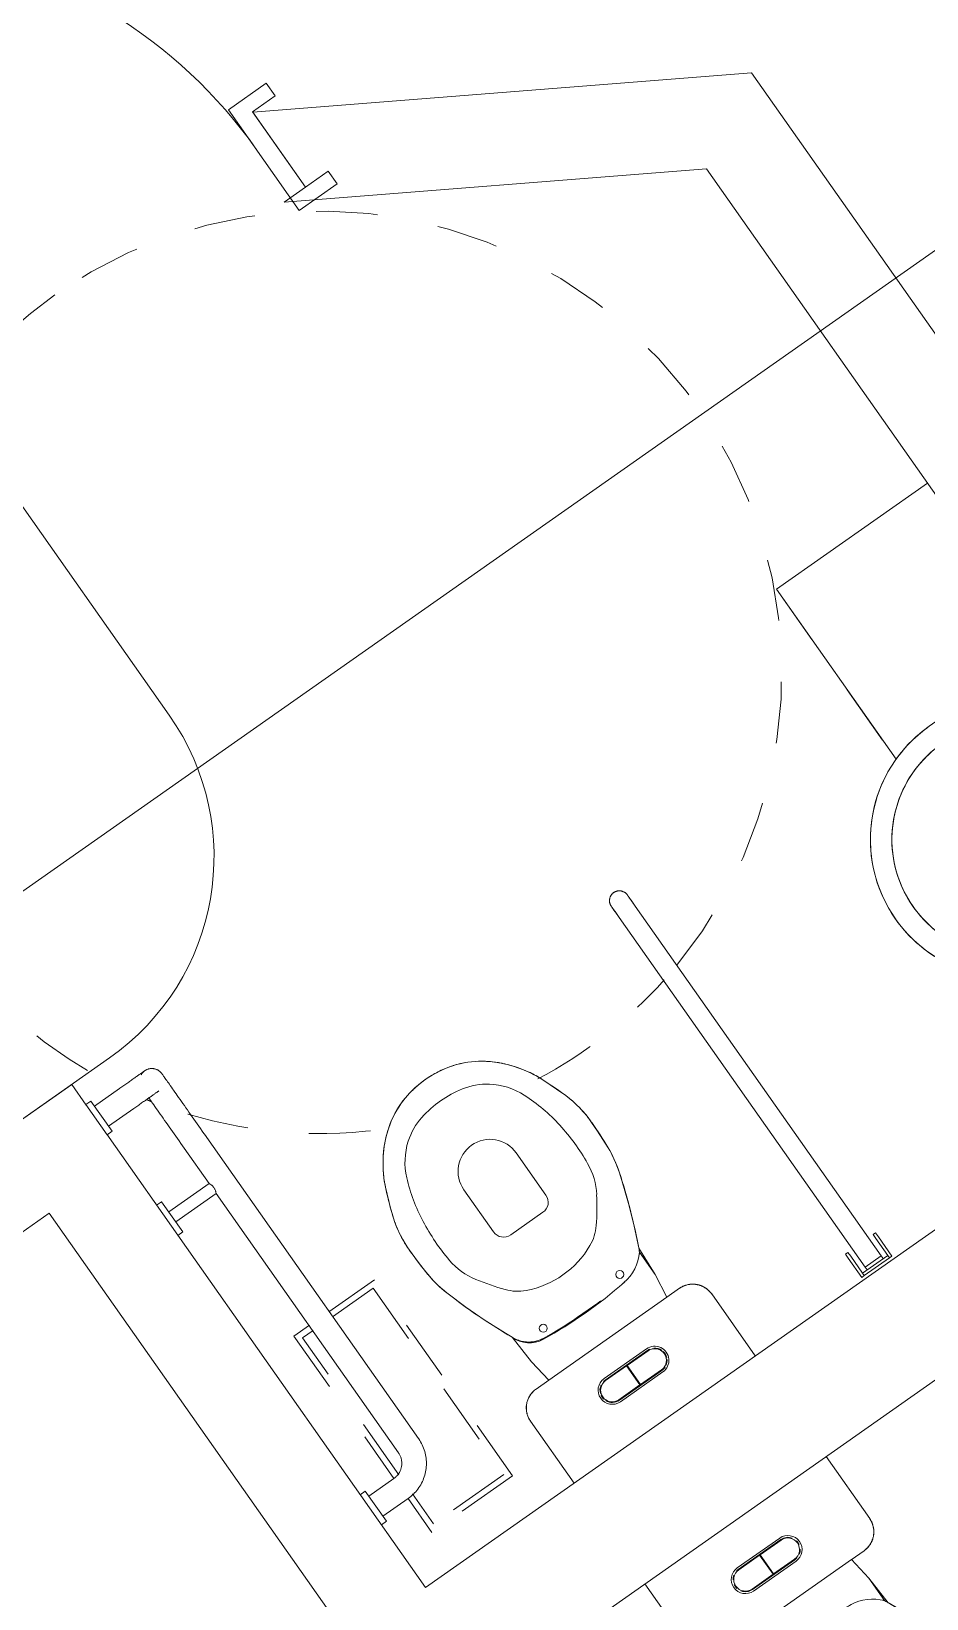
# Model space of a CAD drawing. Extents: x 274235 to 276654, y 142848 to 144425.
# Drawn here: x 276135.752 to 276137.207, y 143172.282 to 143174.831 of the extents above; entities that cross this region are included whole.
import ezdxf

# ---------------------------------------------------------------- set-up
doc = ezdxf.new("R2010")
doc.units = 0
doc.header["$LTSCALE"] = 1.5
doc.linetypes.add('DASH', pattern=[0.35, 0.25, -0.1])
doc.linetypes.add('Hidden 1_16_', pattern=[2.38125, 1.5875, -0.79375])
doc.layers.get('0').update_dxf_attribs({"linetype": 'CONTINUOUS', "lineweight": 0})
for name, color, linetype, lineweight in [('_ACM-A-ANNO-DIMS', 7, 'CONTINUOUS', 5), ('_ACM-A-ANNO-DIMS-200', 7, 'CONTINUOUS', 5), ('_ACM-A-DETL', 7, 'CONTINUOUS', 5), ('_ACM-A-DOOR', 1, 'CONTINUOUS', 5), ('_ACM-A-EQPM', 3, 'CONTINUOUS', 5), ('_ACM-A-FLOR-SPCL', 1, 'CONTINUOUS', 5), ('_ACM-A-OTHER', 1, 'CONTINUOUS', 5), ('_ACM-A-WALL-FULL', 6, 'CONTINUOUS', 13)]:
    doc.layers.add(name, color=color, linetype=linetype, lineweight=lineweight)
doc.styles.add('Arial', font='arial.ttf', dxfattribs={"height": 750})
doc.styles.add('Arial_1', font='arial.ttf', dxfattribs={"height": 1250})
doc.dimstyles.new('acm_Review_DIMS', dxfattribs={"dimscale": 304.8, "dimtxt": 1275.32425, "dimasz": 4.10105, "dimexe": 4.10105, "dimexo": 2.46063, "dimgap": 3.28084, "dimtad": 1, "dimdec": 3, "dimrnd": 0.001, "dimzin": 0, "dimdsep": 46, "dimtxsty": 'Arial_1', "dimblk1": 'OBLIQUE', "dimblk2": 'OBLIQUE', "dimsah": 1, "dimcen": 0.09, "dimaunit": 1, "dimadec": 4, "dimazin": 0, "dimtfac": 1, "dimtdec": 4, "dimtix": 1, "dimtmove": 0, "dimatfit": 3, "dimfxl": 1, "dimtvp": 1, "dimtfill": 1, "dimtolj": 1, "dimtzin": 0, "dimarcsym": 2})

# ---------------------------------------------------------------- blocks, each defined once
blk = doc.blocks.new('TOILET_SUITE - HYWC-006-V120-F5_Working')
at = {"layer": '_ACM-A-FLOR-SPCL'}
for p, q in [((-52, 493.5), (-52, 409.5)), ((52, 409.5), (52, 493.5)), ((-32, 389.5), (0, 389.5)), ((0, 389.5), (32, 389.5)), ((-123.1, 201.6), (-125.8, 252.4)), ((-123.1, 201.6), (-125.8, 252.4)), ((123.1, 201.6), (125.8, 252.4)), ((123.1, 246.3), (123.1, 201.6)), ((-20, 217.5), (0, 217.5)), ((20, 217.5), (-20, 217.5)), ((0, 217.5), (20, 217.5)), ((20, 217.5), (24.4, 217.6)), ((71.7, 220.1), (74.8, 220.4)), ((-117.4, 160.7), (-123.1, 201.6)), ((-123.1, 201.6), (-117.4, 160.7)), ((123.1, 201.6), (117.4, 160.7)), ((123.1, 201.6), (117.4, 160.7)), ((-117, 160.8), (-142.4, 160.8)), ((117.4, 160.7), (-117.4, 160.7)), ((142.4, 160.8), (117, 160.8)), ((-180, 123.2), (-180, 0)), ((42.2, 111.1), (-42.2, 111.1)), ((42.2, 108.1), (-42.2, 108.1)), ((-0.5, 107.1), (-42.2, 107.1)), ((-0.5, 69.1), (-0.5, 107.1)), ((42.2, 107.1), (0.5, 107.1)), ((0.5, 107.1), (0.5, 69.1)), ((180, 0), (180, 123.2)), ((-42.2, 69.1), (-0.5, 69.1)), ((-42.2, 68.1), (42.2, 68.1)), ((-42.2, 65.1), (42.2, 65.1)), ((0.5, 69.1), (42.2, 69.1))]:
    blk.add_line(p, q, dxfattribs=at)
at = {"layer": '_ACM-A-FLOR-SPCL', "flags": 128}
for points in [[(-38.3, 671.7), (-44.3, 670.1), (-50.2, 668.3), (-56.1, 666.3), (-61.8, 664.1), (-67.5, 661.6), (-73, 658.9), (-78.5, 656), (-83.1, 653.3)], [(38.3, 671.7), (31.8, 673.1), (25.2, 674.2), (18.5, 675.1), (11.9, 675.7), (5.2, 676), (-1.5, 676.1), (-8.2, 675.9), (-14.9, 675.4), (-21.5, 674.7), (-28.2, 673.7), (-34.7, 672.5), (-38.3, 671.7)], [(83.1, 653.3), (77.8, 656.4), (72.3, 659.3), (66.7, 662), (61, 664.4), (55.3, 666.6), (49.4, 668.6), (43.5, 670.3), (38.3, 671.7)], [(-83.1, 653.3), (-88.6, 649.8), (-94, 646.1), (-99.2, 642.2), (-104.2, 638.1), (-109.1, 633.8), (-113.8, 629.2), (-117.3, 625.6)], [(117.3, 625.6), (112.7, 630.3), (108, 634.8), (103.1, 639), (98, 643.1), (92.8, 647), (87.4, 650.7), (83.1, 653.3)], [(-117.3, 625.6), (-122.7, 619.7), (-127.8, 613.5), (-132.7, 607.2), (-137.3, 600.6), (-141.6, 593.9), (-143.7, 590.4)], [(143.7, 590.4), (139.5, 597.3), (135, 603.9), (130.3, 610.3), (125.3, 616.6), (120, 622.7), (117.3, 625.6)], [(-143.7, 590.4), (-146.8, 584.9), (-149.7, 579.3), (-152.4, 573.5), (-153.8, 570.2)], [(153.8, 570.2), (151.3, 576), (148.5, 581.7), (145.6, 587.3), (143.7, 590.4)], [(-153.8, 570.2), (-167.4, 535.4), (-169.7, 528.9)], [(169.7, 528.9), (156.5, 563.7), (153.8, 570.2)], [(-169.7, 528.9), (-172.2, 521.7), (-174.3, 514.4), (-176.1, 507), (-177.6, 499.6), (-178.9, 492.1), (-179.8, 484.6), (-180.5, 477), (-180.8, 469.4), (-180.8, 463.6)], [(180.8, 463.6), (180.7, 471.2), (180.3, 478.8), (179.6, 486.3), (178.6, 493.9), (177.3, 501.3), (175.7, 508.8), (173.8, 516.1), (171.6, 523.4), (169.7, 528.9)], [(-180.8, 463.6), (-180, 431.7), (-179, 414.6)], [(179, 414.6), (180.5, 446.4), (180.8, 463.6)], [(-179, 414.6), (-178.3, 407), (-177.3, 399.4), (-176.1, 391.9), (-174.5, 384.4), (-172.6, 377), (-171.2, 372.1)], [(171.2, 372.1), (173.3, 379.4), (175, 386.8), (176.5, 394.3), (177.7, 401.9), (178.6, 409.5), (179, 414.6)], [(-171.2, 372.1), (-159.3, 335.5), (-145.9, 299.4), (-131.1, 263.8), (-125.8, 252.1)], [(124.9, 250.2), (140.3, 285.5), (154.2, 321.4), (166.7, 357.8), (171.2, 372.1)], [(-121, 243.3), (-119.9, 241.6), (-118.7, 240), (-117.4, 238.5), (-116.1, 237), (-114.7, 235.6), (-113.2, 234.2), (-111.7, 232.9), (-110.2, 231.6), (-108.5, 230.4), (-106.9, 229.3), (-105.2, 228.2), (-103.5, 227.2), (-101.7, 226.3), (-99.9, 225.4), (-98, 224.7), (-96.2, 224), (-94.3, 223.3), (-92.4, 222.8), (-90.4, 222.3), (-88.5, 221.9), (-86.5, 221.6), (-85.5, 221.5)], [(122.6, 245.8), (123.6, 247.6), (124.5, 249.3), (124.9, 250.2)], [(-85.5, 221.5), (-63.9, 219.3), (-42.1, 218), (-20.4, 217.5), (-20, 217.5)], [(-142.4, 160.8), (-143.9, 160.8), (-145.4, 160.7), (-146.9, 160.6), (-148.4, 160.4), (-149.9, 160.1), (-151.3, 159.8), (-152.8, 159.4), (-154.2, 158.9), (-155.6, 158.4), (-157, 157.9), (-158.4, 157.3), (-159.8, 156.6), (-161.1, 155.9), (-162.4, 155.1), (-163.6, 154.3), (-164.9, 153.4), (-166, 152.5), (-167.2, 151.5), (-168.3, 150.5), (-169.4, 149.4), (-170.4, 148.3), (-171.4, 147.2), (-172.3, 146), (-173.2, 144.8), (-174, 143.6), (-174.8, 142.3), (-175.6, 141), (-176.2, 139.6), (-176.9, 138.3), (-177.4, 136.9), (-178, 135.4), (-178.4, 134), (-178.8, 132.6), (-179.2, 131.1), (-179.5, 129.6), (-179.7, 128.1), (-179.8, 126.6), (-180, 125.1), (-180, 123.6), (-180, 123.2)], [(-142.4, 160.7), (-143.9, 160.7), (-145.4, 160.6), (-146.9, 160.4), (-148.4, 160.2), (-149.8, 159.9), (-151.3, 159.6), (-152.7, 159.2), (-154.2, 158.8), (-155.6, 158.3), (-157, 157.7), (-158.3, 157.1), (-159.7, 156.5), (-161, 155.7), (-162.3, 155), (-163.5, 154.1), (-164.8, 153.3), (-165.9, 152.4), (-167.1, 151.4), (-168.2, 150.4), (-169.3, 149.3), (-170.3, 148.2), (-171.3, 147.1), (-172.2, 145.9), (-173.1, 144.7), (-173.9, 143.5), (-174.7, 142.2), (-175.4, 140.9), (-176.1, 139.6), (-176.7, 138.2), (-177.3, 136.8), (-177.8, 135.4), (-178.3, 134), (-178.7, 132.5), (-179, 131.1), (-179.3, 129.6), (-179.5, 128.1), (-179.7, 126.6), (-179.8, 125.1), (-179.8, 123.6)], [(180, 123.2), (180, 124.7), (179.9, 126.2), (179.7, 127.7), (179.5, 129.2), (179.3, 130.7), (178.9, 132.2), (178.5, 133.6), (178.1, 135.1), (177.6, 136.5), (177, 137.9), (176.4, 139.3), (175.8, 140.6), (175, 141.9), (174.3, 143.2), (173.4, 144.5), (172.6, 145.7), (171.6, 146.9), (170.7, 148), (169.7, 149.1), (168.6, 150.2), (167.5, 151.2), (166.4, 152.2), (165.2, 153.2), (164, 154), (162.7, 154.9), (161.4, 155.7), (160.1, 156.4), (158.8, 157.1), (157.4, 157.7), (156, 158.3), (154.6, 158.8), (153.2, 159.3), (151.7, 159.7), (150.3, 160), (148.8, 160.3), (147.3, 160.5), (145.8, 160.7), (144.3, 160.8), (142.8, 160.8), (142.4, 160.8)], [(179.8, 123.2), (179.8, 124.7), (179.7, 126.2), (179.6, 127.7), (179.4, 129.2), (179.1, 130.7), (178.8, 132.1), (178.4, 133.6), (177.9, 135), (177.4, 136.4), (176.9, 137.8), (176.3, 139.2), (175.6, 140.5), (174.9, 141.8), (174.1, 143.1), (173.3, 144.4), (172.4, 145.6), (171.5, 146.8), (170.5, 147.9), (169.5, 149), (168.5, 150.1), (167.4, 151.1), (166.3, 152.1), (165.1, 153), (163.9, 153.9), (162.6, 154.7), (161.4, 155.5), (160, 156.3), (158.7, 156.9), (157.3, 157.6), (156, 158.1), (154.6, 158.7), (153.1, 159.1), (151.7, 159.5), (150.2, 159.9), (148.8, 160.1), (147.3, 160.4), (145.8, 160.5), (144.3, 160.6), (142.8, 160.7)]]:
    blk.add_lwpolyline(points, dxfattribs=at)
at = {"layer": '_ACM-A-FLOR-SPCL'}
for centre in [(-76, 235), (76, 235)]:
    blk.add_circle(centre, 6.5, dxfattribs=at)
for centre, radius, start, end in [((-2.9, 521.3), 154.5, 103.2324, 121.2564), ((0, 508.7), 167.4, 95.1941, 103.2324), ((0, 508.7), 167.4, 85.462, 94.5613), ((0, 508.7), 167.4, 76.7676, 84.8444), ((2.9, 521.3), 154.5, 58.7436, 76.7676), ((1.4, 514.1), 162.9, 121.2564, 136.7777), ((-1.4, 514.1), 162.9, 43.2223, 58.7436), ((28.7, 488.4), 200.3, 136.7777, 149.391), ((-16.2, 525.4), 106.3, 103.1153, 127.2388), ((-0.9, 459.9), 173.6, 89.6987, 103.1153), ((0.9, 459.9), 173.6, 76.8847, 90.3013), ((16.2, 525.4), 106.3, 52.7612, 76.8847), ((-28.7, 488.4), 200.3, 30.609, 43.2223), ((-7.2, 509.7), 158.6, 149.391, 157.5861), ((-12.5, 520.5), 112.5, 127.2388, 157.9559), ((12.5, 520.5), 112.5, 22.0441, 52.7612), ((7.2, 509.7), 158.6, 22.4139, 30.609), ((707.6, 214.8), 931.9, 157.5861, 160.3056), ((155.1, 452.7), 293.3, 157.9559, 172.7839), ((-155.1, 452.7), 293.3, 7.2161, 22.0441), ((-707.6, 214.8), 931.9, 19.6944, 22.4139), ((0, 493.5), 52, 90, 180), ((0, 493.5), 52, 0, 90), ((9.1, 464.9), 189.9, 164.9838, 168.264), ((9.1, 464.9), 189.9, 160.3056, 163.3473), ((-9.1, 464.9), 189.9, 7.78, 19.6944), ((9.1, 464.9), 189.9, 168.4766, 180.3909), ((212.5, 445.4), 351.1, 172.7839, 185.3226), ((-212.5, 445.4), 351.1, 354.6774, 7.2161), ((-9.1, 464.9), 189.9, 4.2873, 7.5675), ((616.4, 469), 797.3, 180.3909, 183.9158), ((-616.4, 469), 797.3, 356.0842, 359.6091), ((-9.1, 464.9), 189.9, 359.6091, 2.6508), ((11.7, 427.6), 191.1, 183.9158, 196.9074), ((-24.9, 423.3), 112.7, 185.3226, 212.4967), ((-32, 409.5), 20, 180, 270), ((32, 409.5), 20, 270, 0), ((24.9, 423.3), 112.7, 327.5033, 354.6774), ((-11.7, 427.6), 191.1, 343.0926, 356.0842), ((749.5, 651.9), 962.3, 196.9074, 204.5405), ((236.9, 590), 423, 212.4967, 219.298), ((-236.9, 590), 423, 320.702, 327.5033), ((-749.5, 651.9), 962.3, 335.3275, 343.0926), ((-32.2, 369.8), 75.3, 219.298, 245.6027), ((32.2, 369.8), 75.3, 294.3973, 320.702), ((0, 440.8), 153.3, 245.6027, 294.3973), ((-81.1, 266.8), 46.9, 197.8927, 264.0066), ((-79.5, 271.1), 50, 205.5139, 215.0515), ((-79.5, 271.1), 50, 218.226, 228.7653), ((-79.5, 271.1), 50, 230.6787, 263.0854), ((66.2, 294.1), 74.3, 275.9934, 320.0066), ((79.5, 271.1), 50, 326.8609, 335.3275), ((-6, 982.2), 766.2, 264.0066, 275.9934), ((-20, 761.6), 544.1, 263.0854, 270), ((20, 761.6), 544.1, 270, 270.6799), ((20, 761.6), 544.1, 275.0662, 275.8571), ((-42.2, 88.1), 23, 90, 270), ((-42.2, 88.1), 23, 90, 270), ((-42.2, 88.1), 19, 90, 270), ((-42.2, 88.1), 20, 119.9299, 160.8424), ((-42.2, 88.1), 20, 119.9299, 160.8424), ((-42.2, 88.1), 19, 120, 165), ((-42.2, 88.1), 20, 90, 101.2612), ((-42.2, 88.1), 20, 90, 101.2612), ((42.2, 88.1), 23, 270, 90), ((42.2, 88.1), 23, 270, 90), ((42.2, 88.1), 20, 78.7388, 90), ((42.2, 88.1), 20, 78.7388, 90), ((42.2, 88.1), 19, 270, 90), ((42.2, 88.1), 19, 15, 60), ((42.2, 88.1), 20, 19.1576, 59.3976), ((42.2, 88.1), 20, 19.1576, 59.3976), ((-42.2, 88.1), 20, 168.7388, 191.2612), ((-42.2, 88.1), 20, 168.7388, 191.2612), ((-42.2, 88.1), 20, 203.245, 270), ((-42.2, 88.1), 20, 203.245, 270), ((-42.2, 88.1), 19, 201.4548, 270), ((42.2, 88.1), 19, 270, 0), ((42.2, 88.1), 20, 302.3446, 328.8307), ((42.2, 88.1), 20, 302.3446, 328.8307), ((42.2, 88.1), 20, 338.245, 11.2612), ((42.2, 88.1), 20, 338.245, 11.2612), ((42.2, 88.1), 20, 270, 291.755), ((42.2, 88.1), 20, 270, 291.755)]:
    blk.add_arc(centre, radius, start, end, dxfattribs=at)
blk = doc.blocks.new('GRAB_RAIL_WC_hinged - FIRT-008-1835811-F5_Working')
at = {"layer": '_ACM-A-EQPM'}
for p, q in [((-16, 717.1), (-16, 705.7)), ((16, 705.7), (16, 717.1)), ((-16, 705.7), (-16, 10.7)), ((16, 10.7), (16, 705.7)), ((-25, 46.2), (-30, 46.2)), ((-30, 46.2), (-30, 38.3)), ((-30, 0), (-30, 38.3)), ((-25, 38.3), (-25, 46.2)), ((-25, 38.3), (-25, 5)), ((30, 46.2), (25, 46.2)), ((25, 46.2), (25, 38.3)), ((25, 5), (25, 38.3)), ((30, 38.3), (30, 46.2)), ((30, 38.3), (30, 0)), ((25, 5), (-25, 5)), ((-25, 5), (-25, 0)), ((-25, 0), (25, 0)), ((-16, 10.7), (-16, 5)), ((-16, 10.7), (16, 10.7)), ((16, 5), (16, 10.7)), ((25, 0), (25, 5)), ((30, 0), (25, 0)), ((-25, 0), (-30, 0))]:
    blk.add_line(p, q, dxfattribs=at)
at = {"layer": '_ACM-A-EQPM', "flags": 128}
for points in [[(-16, 727.7), (-16, 728.3), (-15.9, 728.9), (-15.9, 729.6), (-15.8, 730.2), (-15.7, 730.8), (-15.5, 731.5), (-15.4, 732.1), (-15.2, 732.7), (-15, 733.3), (-14.7, 733.9), (-14.5, 734.5), (-14.2, 735.1), (-13.9, 735.6), (-13.6, 736.2), (-13.2, 736.7), (-12.8, 737.2), (-12.4, 737.7), (-12, 738.2), (-11.6, 738.7), (-11.1, 739.1), (-10.7, 739.6), (-10.2, 740), (-9.7, 740.4), (-9.2, 740.8), (-8.6, 741.1), (-8.1, 741.5), (-7.5, 741.8), (-7, 742.1), (-6.4, 742.3), (-5.8, 742.6), (-5.2, 742.8), (-4.6, 743), (-4, 743.2), (-3.3, 743.3), (-2.7, 743.4), (-2.1, 743.5), (-1.5, 743.6), (-0.8, 743.6), (-0.2, 743.7), (0.5, 743.7), (1.1, 743.6), (1.7, 743.6), (2.4, 743.5), (3, 743.4), (3.6, 743.2), (4.3, 743.1), (4.9, 742.9), (5.5, 742.7), (6.1, 742.5), (6.7, 742.2), (7.2, 741.9), (7.8, 741.6), (8.4, 741.3), (8.9, 741), (9.4, 740.6), (9.9, 740.2), (10.4, 739.8), (10.9, 739.4), (11.4, 738.9), (11.8, 738.5), (12.2, 738), (12.6, 737.5), (13, 737), (13.4, 736.5), (13.7, 735.9), (14, 735.4), (14.3, 734.8), (14.6, 734.2), (14.8, 733.6), (15.1, 733), (15.3, 732.4), (15.5, 731.8), (15.6, 731.2), (15.7, 730.6), (15.8, 729.9), (15.9, 729.3), (16, 728.6), (16, 728), (16, 727.7)], [(-16, 717.1), (-16, 717.9), (-16, 718.6), (-16, 719.3), (-16, 720), (-16, 720.6), (-16, 721.3), (-16, 721.9), (-16, 722.5), (-16, 723), (-16, 723.5), (-16, 724), (-16, 724.5), (-16, 725), (-16, 725.4), (-16, 725.7), (-16, 726.1), (-16, 726.4), (-16, 726.7), (-16, 726.9), (-16, 727.1), (-16, 727.3), (-16, 727.4), (-16, 727.5), (-16, 727.6), (-16, 727.7), (-16, 727.7)], [(-16, 727.7), (-16, 727.6), (-16, 727.6), (-16, 727.5), (-16, 727.4), (-16, 727.2), (-16, 727), (-16, 726.8), (-16, 726.5), (-16, 726.3), (-16, 725.9), (-16, 725.6), (-16, 725.2), (-16, 724.8), (-16, 724.3), (-16, 723.8), (-16, 723.3), (-16, 722.8), (-16, 722.2), (-16, 721.6), (-16, 721), (-16, 720.3), (-16, 719.7), (-16, 719), (-16, 718.3), (-16, 717.5), (-16, 716.8), (-16, 716), (-16, 715.2), (-16, 714.4), (-16, 713.6), (-16, 712.8), (-16, 712), (-16, 711.1), (-16, 710.3), (-16, 709.4), (-16, 708.5), (-16, 707.7), (-16, 706.8), (-16, 705.9), (-16, 705.7)], [(16, 705.7), (16, 706.5), (16, 707.4), (16, 708.3), (16, 709.2), (16, 710), (16, 710.9), (16, 711.7), (16, 712.6), (16, 713.4), (16, 714.2), (16, 715), (16, 715.8), (16, 716.6), (16, 717.3), (16, 718.1), (16, 718.8), (16, 719.5), (16, 720.2), (16, 720.8), (16, 721.4), (16, 722), (16, 722.6), (16, 723.2), (16, 723.7), (16, 724.2), (16, 724.6), (16, 725.1), (16, 725.5), (16, 725.8), (16, 726.2), (16, 726.5), (16, 726.7), (16, 727), (16, 727.2), (16, 727.3), (16, 727.5), (16, 727.6), (16, 727.6), (16, 727.7)], [(16, 727.7), (16, 727.6), (16, 727.6), (16, 727.5), (16, 727.4), (16, 727.2), (16, 727), (16, 726.8), (16, 726.5), (16, 726.3), (16, 725.9), (16, 725.6), (16, 725.2), (16, 724.8), (16, 724.3), (16, 723.8), (16, 723.3), (16, 722.8), (16, 722.2), (16, 721.6), (16, 721), (16, 720.3), (16, 719.7), (16, 719), (16, 718.3), (16, 717.5), (16, 717.1)]]:
    blk.add_lwpolyline(points, dxfattribs=at)
blk = doc.blocks.new('GRAB_RAIL_L_shape - FIRT-006-1835812-F5_Working')
at = {"layer": '_ACM-A-EQPM'}
for p, q in [((-111.8, 500), (-111.8, 490)), ((-111.8, 490), (-110.7, 490)), ((-111.8, 490), (-51.8, 490)), ((-101.8, 490), (-101.8, 440)), ((-61.8, 440), (-61.8, 490)), ((-52.8, 490), (-51.8, 490)), ((-51.8, 490), (-51.8, 500)), ((463.5, 500), (463.5, 490)), ((463.5, 490), (464.5, 490)), ((463.5, 490), (523.5, 490)), ((483.5, 490), (483.5, 410)), ((503.5, 410), (503.5, 490)), ((522.5, 490), (523.5, 490)), ((523.5, 490), (523.5, 500)), ((663.5, 500), (663.5, 490)), ((723.5, 500), (663.5, 500)), ((664.5, 500), (663.5, 500)), ((663.5, 490), (664.5, 490)), ((663.5, 490), (723.5, 490)), ((673.5, 490), (673.5, 440)), ((713.5, 440), (713.5, 490)), ((723.5, 500), (722.5, 500)), ((722.5, 490), (723.5, 490)), ((723.5, 490), (723.5, 500)), ((483.5, 410), (-31.8, 410)), ((573.5, 410), (503.5, 410)), ((-31.8, 370), (493.5, 370)), ((493.5, 370), (573.5, 370))]:
    blk.add_line(p, q, dxfattribs=at)
at = {"layer": '_ACM-A-EQPM', "flags": 128}
for points in [[(-101.8, 440), (-101.7, 437.2), (-101.5, 434.4), (-101.2, 431.6), (-100.9, 428.8), (-100.4, 426.1), (-99.7, 423.4), (-99, 420.7), (-98.2, 418), (-97.3, 415.3), (-96.2, 412.7), (-95.1, 410.2), (-93.8, 407.7), (-92.5, 405.2), (-91.1, 402.8), (-89.5, 400.5), (-87.9, 398.2), (-86.2, 396), (-84.4, 393.8), (-82.5, 391.8), (-80.5, 389.8), (-78.5, 387.9), (-76.4, 386), (-74.2, 384.3), (-71.9, 382.7), (-69.6, 381.1), (-67.2, 379.6), (-64.7, 378.3), (-62.2, 377), (-59.7, 375.8), (-57.1, 374.8), (-54.5, 373.8), (-51.8, 372.9), (-49.1, 372.2), (-46.4, 371.5), (-43.6, 371), (-40.9, 370.6), (-38.1, 370.3), (-35.3, 370.1), (-32.5, 370), (-31.8, 370)], [(-31.8, 410), (-33, 410), (-34.1, 410.1), (-35.3, 410.2), (-36.5, 410.4), (-37.7, 410.6), (-38.9, 410.9), (-40, 411.2), (-41.2, 411.5), (-42.3, 411.9), (-43.4, 412.4), (-44.5, 412.9), (-45.6, 413.4), (-46.7, 414), (-47.7, 414.6), (-48.7, 415.2), (-49.7, 415.9), (-50.6, 416.7), (-51.5, 417.4), (-52.4, 418.3), (-53.3, 419.1), (-54.1, 420), (-54.9, 420.9), (-55.6, 421.8), (-56.3, 422.8), (-57, 423.8), (-57.6, 424.8), (-58.2, 425.9), (-58.8, 426.9), (-59.3, 428), (-59.7, 429.1), (-60.1, 430.3), (-60.5, 431.4), (-60.8, 432.6), (-61.1, 433.7), (-61.3, 434.9), (-61.5, 436.1), (-61.6, 437.3), (-61.7, 438.5), (-61.7, 439.7), (-61.8, 440)], [(673.5, 440), (673.5, 438), (673.5, 436), (673.5, 434), (673.5, 432), (673.5, 430.1), (673.5, 428.1), (673.5, 426.2), (673.5, 424.3), (673.5, 422.4), (673.5, 420.5), (673.5, 418.7), (673.5, 416.9), (673.5, 415.2), (673.5, 413.4), (673.5, 411.8), (673.5, 410.1), (673.5, 408.6), (673.5, 407), (673.5, 405.6), (673.5, 404.1), (673.5, 402.8), (673.5, 401.5), (673.5, 400.2), (673.5, 399), (673.5, 397.9), (673.5, 396.9), (673.5, 395.9), (673.5, 395), (673.5, 394.2), (673.5, 393.4), (673.5, 392.7), (673.5, 392.1), (673.5, 391.6), (673.5, 391.1), (673.5, 390.7), (673.5, 390.4), (673.5, 390.2), (673.5, 390.1), (673.5, 390)], [(713.5, 390), (713.5, 390), (713.5, 390.2), (713.5, 390.4), (713.5, 390.6), (713.5, 391), (713.5, 391.4), (713.5, 391.9), (713.5, 392.5), (713.5, 393.2), (713.5, 393.9), (713.5, 394.8), (713.5, 395.7), (713.5, 396.6), (713.5, 397.6), (713.5, 398.7), (713.5, 399.9), (713.5, 401.1), (713.5, 402.4), (713.5, 403.8), (713.5, 405.2), (713.5, 406.6), (713.5, 408.1), (713.5, 409.7), (713.5, 411.3), (713.5, 413), (713.5, 414.7), (713.5, 416.4), (713.5, 418.2), (713.5, 420), (713.5, 421.9), (713.5, 423.8), (713.5, 425.7), (713.5, 427.6), (713.5, 429.5), (713.5, 431.5), (713.5, 433.5), (713.5, 435.5), (713.5, 437.5), (713.5, 439.5), (713.5, 440)], [(573.5, 410), (578.3, 410), (583.1, 410), (587.9, 410), (592.6, 410), (597.3, 410), (602, 410), (606.7, 410), (611.3, 410), (615.8, 410), (620.2, 410), (624.6, 410), (628.9, 410), (633.1, 410), (637.2, 410), (641.3, 410), (645.2, 410), (649, 410), (652.6, 410), (656.2, 410), (659.6, 410), (662.9, 410), (666, 410), (669, 410), (671.8, 410), (674.5, 410)], [(711.5, 398.7), (711.8, 398), (712.1, 397.2), (712.4, 396.5), (712.7, 395.7), (712.9, 395), (713.1, 394.2), (713.2, 393.4), (713.3, 392.6), (713.4, 391.8), (713.5, 391), (713.5, 390.2), (713.5, 389.4), (713.5, 388.6), (713.4, 387.8), (713.3, 387), (713.1, 386.2), (713, 385.5), (712.8, 384.7), (712.6, 383.9), (712.3, 383.2), (712, 382.4), (711.7, 381.7), (711.3, 381), (711, 380.3), (710.6, 379.6), (710.1, 378.9), (709.7, 378.2), (709.2, 377.6), (708.7, 377), (708.2, 376.4), (707.6, 375.8), (707, 375.3), (706.4, 374.7), (705.8, 374.2), (705.2, 373.7), (704.5, 373.3), (703.8, 372.9), (703.1, 372.5), (702.4, 372.1), (701.7, 371.8), (701, 371.4), (700.2, 371.2), (699.4, 370.9), (698.7, 370.7), (697.9, 370.5), (697.1, 370.3), (696.3, 370.2), (695.5, 370.1), (694.7, 370), (693.9, 370), (693.5, 370)], [(693.5, 370), (693.4, 370), (693.1, 370), (692.6, 370), (692, 370), (691.1, 370), (690.1, 370), (688.8, 370), (687.4, 370), (685.8, 370), (684, 370), (682.1, 370), (679.9, 370), (677.6, 370), (675.2, 370), (672.5, 370), (669.8, 370), (666.8, 370), (663.7, 370), (660.5, 370), (657.1, 370), (653.6, 370), (650, 370), (646.2, 370), (642.3, 370), (638.3, 370), (634.3, 370), (630.1, 370), (625.8, 370), (621.4, 370), (617, 370), (612.5, 370), (607.9, 370), (603.3, 370), (598.6, 370), (593.9, 370), (589.2, 370), (584.4, 370), (579.6, 370), (574.8, 370), (573.5, 370)]]:
    blk.add_lwpolyline(points, dxfattribs=at)
at = {"layer": '_ACM-A-EQPM'}
for points, knots in [([(493.5, 407.3), (492.7, 407.3), (491.2, 407.4), (489.1, 407.8), (487.2, 408.4), (485.4, 409.1), (483.9, 409.8), (483.5, 410), (483.5, 410)], [0, 0, 0, 0, 0.142857, 0.285714, 0.428571, 0.571429, 0.785714, 1, 1, 1, 1]), ([(503.2, 409.9), (503.1, 409.8), (502.3, 409.4), (500.5, 408.6), (498.6, 408), (497.6, 407.8), (496.8, 407.6), (496, 407.5), (494.9, 407.4), (494.1, 407.3), (493.5, 407.3)], [0.1428571, 0.1428571, 0.1428571, 0.1428571, 0.2857143, 0.5714286, 0.6785714, 0.7321429, 0.7857143, 0.8392857, 0.8928571, 1, 1, 1, 1])]:
    blk.add_open_spline(points, degree=3, knots=knots, dxfattribs=at)
blk = doc.blocks.new('BIN_waste_sanitary - FQCW-037-1835813-F5_Working')
at = {"layer": '_ACM-A-EQPM', "linetype": 'DASH'}
for p, q in [((-80, 195), (80, 195)), ((-80, 195), (-80, -195)), ((-70, -185), (-70, 185)), ((-70, 185), (70, 185)), ((70, 185), (70, 125.3)), ((80, 127.5), (80, 195)), ((70, 87.5), (70, -185)), ((80, -195), (80, 87.5)), ((10.7, -195), (-80, -195)), ((10.7, -185), (-70, -185)), ((70, -185), (48.9, -185)), ((80, -195), (48.9, -195))]:
    blk.add_line(p, q, dxfattribs=at)
blk = doc.blocks.new('TRACK_curtain2 - FIRT-034-2486417-F5_Working')
at = {"layer": '_ACM-A-OTHER'}
for p, q in [((0, 1200), (575, 1200)), ((975, 800), (975, 0))]:
    blk.add_line(p, q, dxfattribs=at)
blk.add_arc((575, 800), 400, 360, 90, dxfattribs=at)
blk = doc.blocks.new('TOILET_SUITE - HYWC-006-V129-F5_Working')
at = {"layer": '_ACM-A-FLOR-SPCL'}
for p, q in [((-180, 0), (-180, -123.2)), ((180, -123.2), (180, 0)), ((42.2, -65.1), (-42.2, -65.1)), ((42.2, -68.1), (-42.2, -68.1)), ((-0.5, -69.1), (-42.2, -69.1)), ((-0.5, -107.1), (-0.5, -69.1)), ((42.2, -69.1), (0.5, -69.1)), ((0.5, -69.1), (0.5, -107.1)), ((-42.2, -107.1), (-0.5, -107.1)), ((-42.2, -108.1), (42.2, -108.1)), ((-42.2, -111.1), (42.2, -111.1)), ((0.5, -107.1), (42.2, -107.1)), ((-142.4, -160.8), (-117, -160.8)), ((-117.4, -160.7), (-123.1, -201.6)), ((-123.1, -201.6), (-117.4, -160.7)), ((117.4, -160.7), (-117.4, -160.7)), ((117, -160.8), (142.4, -160.8)), ((123.1, -201.6), (117.4, -160.7)), ((123.1, -201.6), (117.4, -160.7)), ((-123.1, -201.6), (-125.8, -252.4)), ((-123.1, -201.6), (-125.8, -252.4)), ((123.1, -246.3), (123.1, -201.6)), ((123.1, -201.6), (125.8, -252.4)), ((0, -217.5), (-20, -217.5)), ((-20, -217.5), (20, -217.5)), ((20, -217.5), (0, -217.5)), ((74.8, -220.4), (71.7, -220.1)), ((-32, -389.5), (0, -389.5)), ((0, -389.5), (32, -389.5)), ((-52, -493.5), (-52, -409.5)), ((52, -409.5), (52, -493.5))]:
    blk.add_line(p, q, dxfattribs=at)
at = {"layer": '_ACM-A-FLOR-SPCL', "flags": 128}
for points in [[(-180, -123.2), (-180, -124.7), (-179.9, -126.2), (-179.7, -127.7), (-179.5, -129.2), (-179.3, -130.7), (-178.9, -132.2), (-178.5, -133.6), (-178.1, -135.1), (-177.6, -136.5), (-177, -137.9), (-176.4, -139.3), (-175.8, -140.6), (-175, -141.9), (-174.3, -143.2), (-173.4, -144.5), (-172.6, -145.7), (-171.6, -146.9), (-170.7, -148), (-169.7, -149.1), (-168.6, -150.2), (-167.5, -151.2), (-166.4, -152.2), (-165.2, -153.2), (-164, -154), (-162.7, -154.9), (-161.4, -155.7), (-160.1, -156.4), (-158.8, -157.1), (-157.4, -157.7), (-156, -158.3), (-154.6, -158.8), (-153.2, -159.3), (-151.7, -159.7), (-150.3, -160), (-148.8, -160.3), (-147.3, -160.5), (-145.8, -160.7), (-144.3, -160.8), (-142.8, -160.8), (-142.4, -160.8)], [(-179.8, -123.2), (-179.8, -124.7), (-179.7, -126.2), (-179.6, -127.7), (-179.4, -129.2), (-179.1, -130.7), (-178.8, -132.1), (-178.4, -133.6), (-177.9, -135), (-177.4, -136.4), (-176.9, -137.8), (-176.3, -139.2), (-175.6, -140.5), (-174.9, -141.8), (-174.1, -143.1), (-173.3, -144.4), (-172.4, -145.6), (-171.5, -146.8), (-170.5, -147.9), (-169.5, -149), (-168.5, -150.1), (-167.4, -151.1), (-166.3, -152.1), (-165.1, -153), (-163.9, -153.9), (-162.6, -154.7), (-161.4, -155.5), (-160, -156.3), (-158.7, -156.9), (-157.3, -157.6), (-156, -158.1), (-154.6, -158.7), (-153.1, -159.1), (-151.7, -159.5), (-150.2, -159.9), (-148.8, -160.1), (-147.3, -160.4), (-145.8, -160.5), (-144.3, -160.6), (-142.8, -160.7)], [(142.4, -160.8), (143.9, -160.8), (145.4, -160.7), (146.9, -160.6), (148.4, -160.4), (149.9, -160.1), (151.3, -159.8), (152.8, -159.4), (154.2, -158.9), (155.6, -158.4), (157, -157.9), (158.4, -157.3), (159.8, -156.6), (161.1, -155.9), (162.4, -155.1), (163.6, -154.3), (164.9, -153.4), (166, -152.5), (167.2, -151.5), (168.3, -150.5), (169.4, -149.4), (170.4, -148.3), (171.4, -147.2), (172.3, -146), (173.2, -144.8), (174, -143.6), (174.8, -142.3), (175.6, -141), (176.2, -139.6), (176.9, -138.3), (177.4, -136.9), (178, -135.4), (178.4, -134), (178.8, -132.6), (179.2, -131.1), (179.5, -129.6), (179.7, -128.1), (179.8, -126.6), (180, -125.1), (180, -123.6), (180, -123.2)], [(142.4, -160.7), (143.9, -160.7), (145.4, -160.6), (146.9, -160.4), (148.4, -160.2), (149.8, -159.9), (151.3, -159.6), (152.7, -159.2), (154.2, -158.8), (155.6, -158.3), (157, -157.7), (158.3, -157.1), (159.7, -156.5), (161, -155.7), (162.3, -155), (163.5, -154.1), (164.8, -153.3), (165.9, -152.4), (167.1, -151.4), (168.2, -150.4), (169.3, -149.3), (170.3, -148.2), (171.3, -147.1), (172.2, -145.9), (173.1, -144.7), (173.9, -143.5), (174.7, -142.2), (175.4, -140.9), (176.1, -139.6), (176.7, -138.2), (177.3, -136.8), (177.8, -135.4), (178.3, -134), (178.7, -132.5), (179, -131.1), (179.3, -129.6), (179.5, -128.1), (179.7, -126.6), (179.8, -125.1), (179.8, -123.6)], [(-85.5, -221.5), (-87.5, -221.7), (-89.5, -222.1), (-91.4, -222.5), (-93.3, -223.1), (-95.3, -223.6), (-97.1, -224.3), (-99, -225.1), (-100.8, -225.9), (-102.6, -226.8), (-104.4, -227.7), (-106.1, -228.7), (-107.8, -229.8), (-109.4, -231), (-111, -232.2), (-112.5, -233.5), (-114, -234.9), (-115.4, -236.3), (-116.7, -237.7), (-118, -239.3), (-119.3, -240.8), (-120.5, -242.4), (-121.6, -244.1)], [(-20, -217.5), (-41.8, -217.9), (-63.5, -219.2), (-85.1, -221.4), (-85.5, -221.5)], [(24.3, -217.6), (20.4, -217.5), (20, -217.5)], [(-125.8, -252.2), (-140.3, -285.5), (-154.2, -321.4), (-166.7, -357.8), (-171.2, -372.1)], [(124.9, -250.2), (124.1, -248.4), (123.1, -246.7)], [(171.2, -372.1), (159.3, -335.5), (145.9, -299.4), (131.1, -263.8), (124.9, -250.2)], [(-171.2, -372.1), (-173.3, -379.4), (-175, -386.8), (-176.5, -394.3), (-177.7, -401.9), (-178.6, -409.5), (-179, -414.6)], [(179, -414.6), (178.3, -407), (177.3, -399.4), (176.1, -391.9), (174.5, -384.4), (172.6, -377), (171.2, -372.1)], [(-179, -414.6), (-180.5, -446.4), (-180.8, -463.6)], [(180.8, -463.6), (180, -431.7), (179, -414.6)], [(-180.8, -463.6), (-180.7, -471.2), (-180.3, -478.8), (-179.6, -486.3), (-178.6, -493.9), (-177.3, -501.3), (-175.7, -508.8), (-173.8, -516.1), (-171.6, -523.4), (-169.7, -528.9)], [(169.7, -528.9), (172.2, -521.7), (174.3, -514.4), (176.1, -507), (177.6, -499.6), (178.9, -492.1), (179.8, -484.6), (180.5, -477), (180.8, -469.4), (180.8, -463.6)], [(-169.7, -528.9), (-156.5, -563.7), (-153.8, -570.2)], [(153.8, -570.2), (167.4, -535.4), (169.7, -528.9)], [(-153.8, -570.2), (-151.3, -576), (-148.5, -581.7), (-145.6, -587.3), (-143.7, -590.4)], [(143.7, -590.4), (146.8, -584.9), (149.7, -579.3), (152.4, -573.5), (153.8, -570.2)], [(-143.7, -590.4), (-139.5, -597.3), (-135, -603.9), (-130.3, -610.3), (-125.3, -616.6), (-120, -622.7), (-117.3, -625.6)], [(117.3, -625.6), (122.7, -619.7), (127.8, -613.5), (132.7, -607.2), (137.3, -600.6), (141.6, -593.9), (143.7, -590.4)], [(-117.3, -625.6), (-112.7, -630.3), (-108, -634.8), (-103.1, -639), (-98, -643.1), (-92.8, -647), (-87.4, -650.7), (-83.1, -653.3)], [(83.1, -653.3), (88.6, -649.8), (94, -646.1), (99.2, -642.2), (104.2, -638.1), (109.1, -633.8), (113.8, -629.2), (117.3, -625.6)], [(-83.1, -653.3), (-77.8, -656.4), (-72.3, -659.3), (-66.7, -662), (-61, -664.4), (-55.3, -666.6), (-49.4, -668.6), (-43.5, -670.3), (-38.3, -671.7)], [(38.3, -671.7), (44.3, -670.1), (50.2, -668.3), (56.1, -666.3), (61.8, -664.1), (67.5, -661.6), (73, -658.9), (78.5, -656), (83.1, -653.3)], [(-38.3, -671.7), (-31.8, -673.1), (-25.2, -674.2), (-18.5, -675.1), (-11.9, -675.7), (-5.2, -676), (1.5, -676.1), (8.2, -675.9), (14.9, -675.4), (21.5, -674.7), (28.2, -673.7), (34.7, -672.5), (38.3, -671.7)]]:
    blk.add_lwpolyline(points, dxfattribs=at)
at = {"layer": '_ACM-A-FLOR-SPCL'}
for centre in [(-76, -235), (76, -235)]:
    blk.add_circle(centre, 6.5, dxfattribs=at)
for centre, radius, start, end in [((-42.2, -88.1), 23, 90, 270), ((-42.2, -88.1), 23, 90, 270), ((-42.2, -88.1), 19, 90, 270), ((-42.2, -88.1), 20, 123.7388, 146.2612), ((-42.2, -88.1), 20, 123.7388, 146.2612), ((-42.2, -88.1), 20, 90, 101.2612), ((-42.2, -88.1), 20, 90, 101.2612), ((42.2, -88.1), 23, 270, 90), ((42.2, -88.1), 23, 270, 90), ((42.2, -88.1), 20, 33.7388, 90), ((42.2, -88.1), 20, 33.7388, 90), ((42.2, -88.1), 19, 270, 90), ((42.2, -88.1), 19, 45, 90), ((-42.2, -88.1), 20, 168.7388, 191.2612), ((-42.2, -88.1), 20, 168.7388, 191.2612), ((-42.2, -88.1), 20, 213.7388, 270), ((-42.2, -88.1), 20, 213.7388, 270), ((-42.2, -88.1), 19, 225, 270), ((42.2, -88.1), 20, 303.7388, 326.2612), ((42.2, -88.1), 20, 303.7388, 326.2612), ((42.2, -88.1), 20, 348.7388, 11.2612), ((42.2, -88.1), 20, 348.7388, 11.2612), ((42.2, -88.1), 20, 270, 281.2612), ((42.2, -88.1), 20, 270, 281.2612), ((-81.1, -266.8), 46.9, 95.9934, 162.1073), ((-79.5, -271.1), 50, 96.9146, 129.3213), ((-6, -982.2), 766.2, 84.0066, 95.9934), ((-20, -761.6), 544.1, 90, 96.9146), ((20, -761.6), 544.1, 89.3201, 90), ((20, -761.6), 544.1, 84.1429, 84.9338), ((66.2, -294.1), 74.3, 39.9934, 84.0066), ((749.5, -651.9), 962.3, 155.4595, 163.0926), ((-79.5, -271.1), 50, 144.9485, 154.4861), ((-79.5, -271.1), 50, 131.2347, 140.5182), ((79.5, -271.1), 50, 24.6725, 33.1391), ((-749.5, -651.9), 962.3, 16.9074, 24.6725), ((-32.2, -369.8), 75.3, 114.3973, 140.702), ((0, -440.8), 153.3, 65.6027, 114.3973), ((32.2, -369.8), 75.3, 39.298, 65.6027), ((236.9, -590), 423, 140.702, 147.5033), ((-236.9, -590), 423, 32.4967, 39.298), ((11.7, -427.6), 191.1, 163.0926, 176.0842), ((-24.9, -423.3), 112.7, 147.5033, 174.6774), ((24.9, -423.3), 112.7, 5.3226, 32.4967), ((-11.7, -427.6), 191.1, 3.9158, 16.9074), ((-32, -409.5), 20, 90, 180), ((32, -409.5), 20, 360, 90), ((616.4, -469), 797.3, 176.0842, 179.6091), ((212.5, -445.4), 351.1, 174.6774, 187.2161), ((-212.5, -445.4), 351.1, 352.7839, 5.3226), ((-616.4, -469), 797.3, 0.3909, 3.9158), ((9.1, -464.9), 189.9, 179.6091, 191.5234), ((-9.1, -464.9), 189.9, 352.4325, 355.7127), ((-9.1, -464.9), 189.9, 357.3492, 0.3909), ((9.1, -464.9), 189.9, 191.736, 195.0162), ((155.1, -452.7), 293.3, 187.2161, 202.0441), ((0, -493.5), 52, 180, 270), ((0, -493.5), 52, 270, 360), ((-155.1, -452.7), 293.3, 337.9559, 352.7839), ((-9.1, -464.9), 189.9, 340.3056, 352.22), ((9.1, -464.9), 189.9, 196.6527, 199.6944), ((707.6, -214.8), 931.9, 199.6944, 202.4139), ((-707.6, -214.8), 931.9, 337.5861, 340.3056), ((-7.2, -509.7), 158.6, 202.4139, 210.609), ((-12.5, -520.5), 112.5, 202.0441, 232.7612), ((12.5, -520.5), 112.5, 307.2388, 337.9559), ((7.2, -509.7), 158.6, 329.391, 337.5861), ((28.7, -488.4), 200.3, 210.609, 223.2223), ((-16.2, -525.4), 106.3, 232.7612, 256.8847), ((16.2, -525.4), 106.3, 283.1153, 307.2388), ((-28.7, -488.4), 200.3, 316.7777, 329.391), ((1.4, -514.1), 162.9, 223.2223, 238.7436), ((-0.9, -459.9), 173.6, 256.8847, 270.3013), ((0.9, -459.9), 173.6, 269.6987, 283.1153), ((-1.4, -514.1), 162.9, 301.2564, 316.7777), ((-2.9, -521.3), 154.5, 238.7436, 256.7676), ((2.9, -521.3), 154.5, 283.2324, 301.2564), ((0, -508.7), 167.4, 256.7676, 264.8059), ((0, -508.7), 167.4, 265.4387, 274.538), ((0, -508.7), 167.4, 275.1556, 283.2324)]:
    blk.add_arc(centre, radius, start, end, dxfattribs=at)
blk = doc.blocks.new('BASIN_ensuite - HYBA-002-2486534-F5_Working')
at = {"layer": '_ACM-A-FLOR-SPCL'}
for p, q in [((-215.6, 250), (-453.5, 250)), ((546.5, 250), (208.6, 250)), ((546.5, -50), (546.5, 250)), ((-228.5, 175), (-228.5, 0)), ((-228.5, 175), (-228.5, 107)), ((-193.5, 175), (-193.5, 132)), ((-193.5, 107), (-193.5, 175)), ((186.5, 175), (186.5, 132)), ((186.5, 175), (186.5, 107)), ((221.5, 175), (221.5, 0)), ((221.5, 107), (221.5, 175)), ((-228.5, 107), (-228.5, 0)), ((-170.5, 107), (-217.5, 107)), ((-217.5, 107), (-217.5, 0)), ((-170.5, 107), (163.5, 107)), ((-170.5, 0), (-170.5, 107)), ((-168.5, 107), (161.5, 107)), ((206.1, 107), (163.5, 107)), ((163.5, 107), (163.5, 0)), ((210.5, 107), (206.6, 107)), ((210.5, 107), (210.5, 0)), ((221.5, 0), (221.5, 107)), ((-226.6, 0), (-217.5, 0)), ((-217.5, 0), (-170.5, 0)), ((163.5, 0), (-170.5, 0)), ((163.5, 0), (210.5, 0)), ((210.5, 0), (219.6, 0)), ((-228.5, 0), (221.5, 0))]:
    blk.add_line(p, q, dxfattribs=at)
at = {"layer": '_ACM-A-FLOR-SPCL', "linetype": 'DASH'}
for p, q in [((-214.6, 250), (-453.5, 250)), ((546.5, 250), (208.6, 250)), ((546.5, -50), (546.5, 250)), ((-228.5, 0), (-228.5, 175)), ((221.5, 175), (221.5, 0))]:
    blk.add_line(p, q, dxfattribs=at)
at = {"layer": '_ACM-A-FLOR-SPCL', "flags": 128}
for points in [[(221.5, 175), (221.3, 184), (220.8, 193), (219.9, 201.9), (218.6, 210.8), (217, 219.7), (215.1, 228.5), (212.7, 237.2), (210.1, 245.8), (207.1, 254.3), (203.7, 262.6), (200.1, 270.8), (196.1, 278.9), (191.8, 286.8), (187.1, 294.5), (182.2, 302), (177, 309.4), (171.5, 316.5), (165.7, 323.4), (159.6, 330), (153.3, 336.4), (146.7, 342.5), (139.9, 348.4), (132.8, 354), (125.5, 359.3), (118.1, 364.3), (110.4, 369), (102.5, 373.4), (94.5, 377.5), (86.4, 381.3), (78, 384.7), (69.6, 387.8), (61, 390.6), (52.3, 393), (43.6, 395), (34.7, 396.7), (25.8, 398.1), (16.9, 399.1), (7.9, 399.7), (-1.1, 400), (-10.1, 399.9), (-19.1, 399.5), (-28, 398.7), (-36.9, 397.5), (-45.8, 396), (-54.6, 394.1), (-63.3, 391.9), (-72, 389.3), (-80.5, 386.4), (-88.9, 383.2), (-97.1, 379.6), (-105.2, 375.7), (-113.2, 371.5), (-121, 366.9), (-128.5, 362.1), (-135.9, 356.9), (-143.1, 351.5), (-150, 345.7), (-156.7, 339.8), (-163.2, 333.5), (-169.4, 327), (-175.4, 320.2), (-181, 313.2), (-186.4, 306), (-191.5, 298.6), (-196.3, 291), (-200.8, 283.2), (-205, 275.2), (-208.8, 267.1), (-212.3, 258.8), (-215.5, 250.4), (-218.3, 241.8), (-220.8, 233.2), (-223, 224.5), (-224.8, 215.6), (-226.2, 206.8), (-227.3, 197.8), (-228.1, 188.8), (-228.4, 179.9), (-228.5, 175)], [(-193.5, 175), (-193.3, 182.6), (-192.9, 190.2), (-192.1, 197.7), (-191.1, 205.3), (-189.7, 212.7), (-188.1, 220.2), (-186.1, 227.5), (-183.9, 234.8), (-181.3, 241.9), (-178.5, 249), (-175.4, 255.9), (-172, 262.7), (-168.4, 269.4), (-164.5, 275.9), (-160.3, 282.3), (-155.9, 288.5), (-151.2, 294.5), (-146.3, 300.3), (-141.2, 305.9), (-135.9, 311.3), (-130.3, 316.5), (-124.6, 321.4), (-118.6, 326.2), (-112.5, 330.6), (-106.2, 334.9), (-99.7, 338.9), (-93.1, 342.6), (-86.3, 346), (-79.4, 349.2), (-72.3, 352.1), (-65.2, 354.7), (-58, 357), (-50.7, 359.1), (-43.3, 360.8), (-35.8, 362.2), (-28.3, 363.4), (-20.7, 364.2), (-13.1, 364.8), (-5.6, 365), (2, 364.9), (9.6, 364.5), (17.2, 363.9), (24.7, 362.9), (32.2, 361.6), (39.7, 360), (47, 358.2), (54.3, 356), (61.5, 353.5), (68.6, 350.8), (75.6, 347.8), (82.4, 344.5), (89.1, 340.9), (95.7, 337.1), (102.1, 333), (108.3, 328.6), (114.4, 324), (120.2, 319.2), (125.9, 314.1), (131.4, 308.8), (136.6, 303.3), (141.6, 297.6), (146.4, 291.7), (151, 285.6), (155.3, 279.4), (159.3, 272.9), (163.1, 266.4), (166.6, 259.6), (169.9, 252.8), (172.8, 245.8), (175.5, 238.6), (177.9, 231.4), (180, 224.1), (181.9, 216.8), (183.4, 209.3), (184.6, 201.8), (185.5, 194.3), (186.1, 186.7), (186.5, 179.1), (186.5, 175)], [(186.5, 175), (186.3, 182.6), (185.9, 190.2), (185.1, 197.7), (184.1, 205.3), (182.7, 212.7), (181.1, 220.2), (179.1, 227.5), (176.9, 234.8), (174.3, 241.9), (171.5, 249), (168.4, 255.9), (165, 262.7), (161.4, 269.4), (157.5, 275.9), (153.3, 282.3), (148.9, 288.5), (144.2, 294.5), (139.3, 300.3), (134.2, 305.9), (128.9, 311.3), (123.3, 316.5), (117.6, 321.4), (111.6, 326.2), (105.5, 330.6), (99.2, 334.9), (92.7, 338.9), (86.1, 342.6), (79.3, 346), (72.4, 349.2), (65.3, 352.1), (58.2, 354.7), (51, 357), (43.7, 359.1), (36.3, 360.8), (28.8, 362.2), (21.3, 363.4), (13.7, 364.2), (6.1, 364.8), (-1.4, 365), (-9, 364.9), (-16.6, 364.5), (-24.2, 363.9), (-31.7, 362.9), (-39.2, 361.6), (-46.7, 360), (-54, 358.2), (-61.3, 356), (-68.5, 353.5), (-75.6, 350.8), (-82.6, 347.8), (-89.4, 344.5), (-96.1, 340.9), (-102.7, 337.1), (-109.1, 333), (-115.3, 328.6), (-121.4, 324), (-127.2, 319.2), (-132.9, 314.1), (-138.4, 308.8), (-143.6, 303.3), (-148.6, 297.6), (-153.4, 291.7), (-158, 285.6), (-162.3, 279.4), (-166.3, 272.9), (-170.1, 266.4), (-173.6, 259.6), (-176.9, 252.8), (-179.8, 245.8), (-182.5, 238.6), (-184.9, 231.4), (-187, 224.1), (-188.9, 216.8), (-190.4, 209.3), (-191.6, 201.8), (-192.5, 194.3), (-193.1, 186.7), (-193.5, 179.1), (-193.5, 175)]]:
    blk.add_lwpolyline(points, dxfattribs=at)
at = {"layer": '_ACM-A-FLOR-SPCL'}
for centre, radius, start, end in [((-3.5, 175), 225, 360, 180), ((-3.5, 175), 190, 360, 180), ((-3.5, 185.2), 20, 0, 180), ((-3.5, 185.2), 20, 0, 180), ((-3.5, 185.2), 20, 180, 0), ((-3.5, 185.2), 20, 180, 0), ((-168.5, 132), 25, 180, 270), ((161.5, 132), 25, 270, 0)]:
    blk.add_arc(centre, radius, start, end, dxfattribs=at)
at = {"layer": '_ACM-A-FLOR-SPCL', "linetype": 'DASH'}
for centre, radius, start, end in [((-18.5, 175), 210, 159.0752, 180), ((-3.5, 175), 225, 0, 19.4712)]:
    blk.add_arc(centre, radius, start, end, dxfattribs=at)
blk = doc.blocks.new('ACM_Door-Regular-Single-45D - 0923_800_ S-45-2486668-F5_Working')
at = {"layer": '_ACM-A-DOOR'}
for p, q in [((-495, 100), (-420, 100)), ((-495, 75), (-495, 100)), ((-420, 100), (-420, -100)), ((420, 100), (495, 100)), ((420, -100), (420, 100)), ((495, 100), (495, 75)), ((-450, 75), (-495, 75)), ((-450, -75), (-450, 75)), ((450, 75), (450, -75)), ((495, 75), (450, 75)), ((-193.9, -577.3), (391.7, 8.3)), ((420, -20), (391.7, 8.3)), ((420, -20), (-165.3, -605.3)), ((-495, -75), (-450, -75)), ((-495, -100), (-495, -75)), ((450, -75), (495, -75)), ((495, -75), (495, -100)), ((-420, -100), (-495, -100)), ((495, -100), (420, -100))]:
    blk.add_line(p, q, dxfattribs=at)
blk.add_arc((380, -20), 800, 180, 227.0261, dxfattribs=at)
blk = doc.blocks.new('DIMBLOCK1-F5_Working')
at = {"layer": '_ACM-A-ANNO-DIMS-200', "lineweight": 35, "transparency": 16777216}
for points in [[(884611.2, 757135.2), (884611.2, 757488.7), (884611.2, 756781.6)], [(861559.5, 734083.5), (861559.5, 734437), (861559.5, 733729.9)]]:
    blk.add_hatch(color=256, dxfattribs=at).paths.add_polyline_path(points)
for p, q in [((884611.2, 757135.2), (884611.2, 757488.7)), ((884611.2, 757488.7), (884611.2, 756781.6)), ((884611.2, 756781.6), (884611.2, 757135.2)), ((861559.5, 734083.5), (861559.5, 734437)), ((861559.5, 734437), (861559.5, 733729.9)), ((861559.5, 733729.9), (861559.5, 734083.5))]:
    blk.add_line(p, q, dxfattribs=at)
at = {"layer": '_ACM-A-ANNO-DIMS-200', "transparency": 16777216}
for p, q in [((884611.2, 757135.2), (884573.3, 757173)), ((861559.5, 734083.5), (884611.2, 757135.2)), ((884611.2, 757135.2), (884964.8, 756781.6)), ((861559.5, 734083.5), (861521.6, 734121.4)), ((861559.5, 734083.5), (861913.1, 733729.9))]:
    blk.add_line(p, q, dxfattribs=at)
at = {"layer": '_ACM-A-ANNO-DIMS-200', "color": 0, "transparency": 16777216, "insert": (871186.5, 745194.1), "char_height": 500, "width": 3927.214, "attachment_point": 1, "rotation": 45, "line_spacing_factor": 0.941778, "style": 'Arial', "bg_fill": 3, "box_fill_scale": 1.25, "bg_fill_color": 256, "bg_fill_true_color": 13158600, "bg_fill_transparency": 0}
blk.add_mtext('32600.000', dxfattribs=at)
blk = doc.blocks.new('_Oblique')
at = {"color": 0, "linetype": 'ByBlock', "lineweight": -2}
blk.add_line((-0.5, -0.5), (0.5, 0.5), dxfattribs=at)
blk = doc.blocks.new('5f0512')
at = {"layer": '_ACM-A-DETL', "linetype": 'Hidden 1_16_'}
for start, end in [(330.4884901, 135), (135, 254.4937803), (308.0417724, 328.065905), (263.2108847, 288.6983338), (257.7833536, 258.3628428)]:
    blk.add_arc((-123404.5045, 18937.6676), 750, start, end, dxfattribs=at)
at = {"layer": '_ACM-A-WALL-FULL', "lineweight": 18}
for p, q in [((-122881.4773, 20018.4402), (-123668.9371, 19815.9506)), ((-121672.0774, 18809.0404), (-122881.4773, 20018.4402)), ((-123593.7971, 19680.3925), (-122927.0188, 19851.8497)), ((-122927.0188, 19851.8497), (-121778.1434, 18702.9743)), ((-123668.9371, 19815.9506), (-123563.5881, 19710.6015)), ((-123563.5881, 19710.6015), (-123593.7971, 19680.3925)), ((-121778.1434, 18702.9743), (-122980.225, 17500.8928)), ((-122838.8036, 17359.4715), (-121636.7221, 18561.553)), ((-123687.3317, 18207.9996), (-124182.3065, 17713.0249)), ((-123658.3246, 18178.9925), (-123687.3317, 18207.9996)), ((-122980.225, 17500.8928), (-123617.3439, 18138.0117)), ((-124076.2405, 17606.9588), (-123687.3317, 17995.8676)), ((-123687.3317, 17995.8676), (-122343.8289, 16652.3647))]:
    blk.add_line(p, q, dxfattribs=at)
at = {"layer": '_ACM-A-DOOR', "rotation": 225.0000000000062}
blk.add_blockref('ACM_Door-Regular-Single-45D - 0923_800_ S-45-2486668-F5_Working', (-123934.8191, 19445.4365), dxfattribs=at)
at = {"layer": '_ACM-A-EQPM'}
for name, p, rotation in [('GRAB_RAIL_WC_hinged - FIRT-008-1835811-F5_Working', (-122347.3644, 18140.8245), 45.00000000001013), ('GRAB_RAIL_L_shape - FIRT-006-1835812-F5_Working', (-122793.8984, 18021.673), 135.0000000000099), ('BIN_waste_sanitary - FQCW-037-1835813-F5_Working', (-123066.6743, 17785.332), 225.0000000000099)]:
    blk.add_blockref(name, p, dxfattribs=dict(at, rotation=rotation))
at = {"layer": '_ACM-A-FLOR-SPCL'}
for name, p, rotation in [('BASIN_ensuite - HYBA-002-2486534-F5_Working', (-122134.1711, 18988.2914), 135.0000000000007), ('TOILET_SUITE - HYWC-006-V120-F5_Working', (-122644.3492, 17836.7685), 45.00000000001013), ('TOILET_SUITE - HYWC-006-V129-F5_Working', (-122502.9279, 17695.3472), 45.00000000000227)]:
    blk.add_blockref(name, p, dxfattribs=dict(at, rotation=rotation))
at = {"layer": '_ACM-A-OTHER', "rotation": 315.0000000000102}
blk.add_blockref('TRACK_curtain2 - FIRT-034-2486417-F5_Working', (-124889.4133, 18384.7763), dxfattribs=at)
at = {"layer": '_ACM-A-ANNO-DIMS'}
dim = blk.add_linear_dim(base=(-115592.9267, 26730.6039), p1=(-138894.6077, 3928.9228), p2=(-115842.9267, 26980.6039), angle=45, dimstyle='acm_Review_DIMS', override={"dimpost": '<>', "dimfxl": 32600}, dxfattribs=at)
dim.commit()
dim.dimension.update_dxf_attribs({"geometry": 'DIMBLOCK1-F5_Working', "text_midpoint": (-127582.2453, 15668.2415), "insert": (-1000204.1235, -730404.5654)})

msp = doc.modelspace()

# ---------------------------------------------------------------- block references
at = {"xscale": 0.0009999999999999994, "yscale": 0.001, "zscale": 0.001, "rotation": 350.1075696352769}
msp.add_blockref('5f0512', (276254.5381, 143133.9317), dxfattribs=at)

doc.saveas('drawing.dxf')
